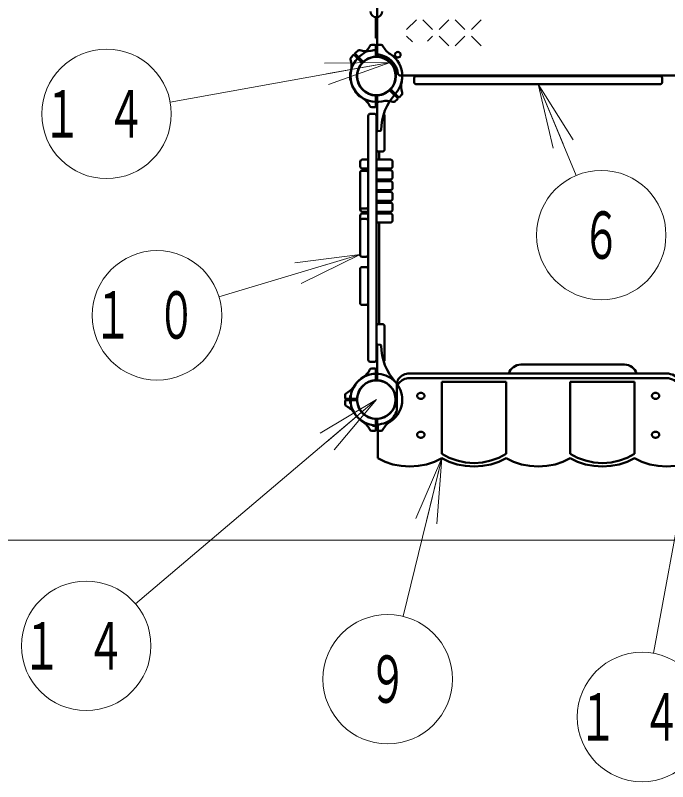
# Model space of a CAD drawing. Units: millimetres on the paper. Extents: x -385 to 0, y -599 to 267.
# Drawn here: x -304 to -273.76, y 110.82 to 146.35 of the extents above; entities that cross this region are included whole.
import ezdxf
from ezdxf.enums import TextEntityAlignment as Align

# ---------------------------------------------------------------- set-up
doc = ezdxf.new("R2010")
doc.units = ezdxf.units.MM
doc.layers.add('LY_1', color=140, linetype='Continuous', lineweight=50)
doc.styles.add('ＭＳ ゴシック', font='')
doc.styles.get('ＭＳ ゴシック').set_extended_font_data('MS Gothic')

msp = doc.modelspace()

# ---------------------------------------------------------------- linework, layer by layer
at = {"layer": 'LY_1'}
for p, q in [((-287.231, 151.031), (-287.231, 144.623)), ((-287.293, 145.291), (-287.293, 146.261)), ((-287.229, 145.291), (-287.229, 146.261)), ((-287.333, 144.98), (-287.49, 144.974)), ((-287.293, 145.291), (-287.229, 145.291)), ((-287.19, 144.98), (-287.045, 144.975)), ((-288.235, 144.606), (-288.129, 144.705)), ((-287.291, 144.468), (-287.291, 144.94)), ((-287.231, 144.468), (-287.231, 144.94)), ((-288.336, 144.505), (-288.435, 144.398)), ((-287.945, 144.173), (-288.279, 144.506)), ((-287.903, 144.215), (-288.236, 144.548)), ((-288.445, 143.731), (-288.448, 143.731)), ((-279.761, 143.561), (-286.169, 143.561)), ((-279.761, 143.561), (-273.354, 143.561)), ((-288.445, 143.331), (-288.448, 143.331)), ((-285.511, 143.251), (-285.511, 143.431)), ((-285.411, 143.531), (-274.111, 143.531)), ((-274.011, 143.251), (-274.011, 143.431)), ((-288.239, 142.836), (-288.242, 142.834)), ((-286.62, 142.847), (-286.287, 142.514)), ((-286.577, 142.889), (-286.244, 142.556)), ((-285.411, 143.151), (-274.111, 143.151)), ((-287.957, 142.553), (-287.959, 142.551)), ((-287.291, 142.594), (-287.291, 142.122)), ((-287.231, 142.594), (-287.231, 141.022)), ((-286.187, 142.557), (-286.079, 142.672)), ((-286.288, 142.456), (-286.403, 142.349)), ((-287.541, 141.781), (-287.361, 141.781)), ((-287.333, 142.082), (-287.478, 142.088)), ((-287.641, 141.681), (-287.641, 130.381)), ((-287.261, 141.681), (-287.261, 130.381)), ((-286.881, 141.681), (-286.881, 140.131)), ((-287.189, 140.982), (-287.085, 140.988)), ((-287.161, 140.031), (-286.981, 140.031)), ((-287.131, 140.031), (-287.131, 139.661)), ((-287.911, 139.661), (-287.641, 139.661)), ((-287.261, 139.661), (-286.611, 139.661)), ((-288.011, 139.341), (-288.011, 139.561)), ((-286.511, 139.341), (-286.511, 139.561)), ((-288.021, 139.039), (-288.021, 137.489)), ((-287.741, 139.139), (-287.921, 139.139)), ((-287.911, 139.241), (-287.641, 139.241)), ((-287.911, 139.161), (-287.641, 139.161)), ((-287.261, 139.241), (-286.611, 139.241)), ((-287.261, 139.161), (-286.611, 139.161)), ((-287.131, 139.241), (-287.131, 139.161)), ((-286.511, 138.841), (-286.511, 139.061)), ((-287.261, 138.741), (-286.611, 138.741)), ((-287.261, 138.661), (-286.611, 138.661)), ((-287.131, 138.741), (-287.131, 138.661)), ((-287.261, 138.241), (-286.611, 138.241)), ((-287.131, 138.241), (-287.131, 138.161)), ((-286.511, 138.341), (-286.511, 138.561)), ((-287.261, 138.161), (-286.611, 138.161)), ((-286.511, 137.841), (-286.511, 138.061)), ((-287.261, 137.741), (-286.611, 137.741)), ((-287.261, 137.661), (-286.611, 137.661)), ((-287.131, 137.741), (-287.131, 137.661)), ((-286.511, 137.341), (-286.511, 137.561)), ((-288.011, 137.341), (-288.011, 137.446)), ((-287.741, 137.389), (-287.921, 137.389)), ((-287.911, 137.241), (-287.641, 137.241)), ((-287.911, 137.161), (-287.641, 137.161)), ((-287.261, 137.241), (-286.611, 137.241)), ((-287.261, 137.161), (-286.611, 137.161)), ((-287.131, 137.241), (-287.131, 137.161)), ((-288.021, 136.806), (-288.021, 135.256)), ((-288.011, 136.85), (-288.011, 137.061)), ((-287.741, 136.906), (-287.921, 136.906)), ((-286.511, 136.841), (-286.511, 137.061)), ((-287.261, 136.741), (-286.611, 136.741)), ((-287.131, 136.741), (-287.131, 132.031)), ((-287.741, 135.156), (-287.921, 135.156)), ((-287.741, 134.673), (-287.921, 134.673)), ((-288.021, 134.573), (-288.021, 133.023)), ((-287.741, 132.923), (-287.921, 132.923)), ((-287.161, 132.031), (-286.981, 132.031)), ((-286.881, 130.381), (-286.881, 131.931)), ((-287.231, 129.468), (-287.231, 131.04)), ((-287.189, 131.08), (-287.085, 131.074)), ((-287.541, 130.281), (-287.361, 130.281)), ((-280.561, 130.151), (-275.761, 130.151)), ((-287.333, 129.98), (-287.478, 129.975)), ((-287.291, 129.468), (-287.291, 129.94)), ((-285.71, 129.741), (-273.812, 129.741)), ((-285.71, 129.523), (-273.812, 129.523)), ((-284.225, 126.015), (-284.225, 129.359)), ((-281.249, 129.359), (-284.225, 129.359)), ((-281.249, 126.015), (-281.249, 129.359)), ((-278.273, 129.359), (-275.297, 129.359)), ((-278.273, 126.015), (-278.273, 129.359)), ((-275.297, 126.015), (-275.297, 129.359)), ((-286.31, 128.154), (-286.31, 129.25)), ((-288.71, 128.602), (-288.705, 128.748)), ((-288.445, 128.731), (-288.448, 128.731)), ((-288.71, 128.46), (-288.704, 128.302)), ((-288.199, 128.561), (-288.67, 128.561)), ((-288.199, 128.501), (-288.67, 128.501)), ((-288.445, 128.331), (-288.448, 128.331)), ((-286.324, 128.561), (-286.31, 128.561)), ((-286.324, 128.501), (-286.31, 128.501)), ((-287.291, 127.594), (-287.291, 127.122)), ((-287.231, 127.594), (-287.231, 127.122)), ((-287.461, 127.348), (-287.461, 127.345)), ((-287.201, 125.811), (-287.201, 127.376)), ((-287.333, 127.082), (-287.49, 127.088)), ((-287.19, 127.082), (-287.045, 127.088))]:
    msp.add_line(p, q, dxfattribs=at)
at = {"layer": 'LY_1', "color": 7, "lineweight": 13}
for p, q in [((-285.409, 146.133), (-285.859, 145.683)), ((-284.659, 145.683), (-285.109, 146.133)), ((-283.909, 146.133), (-284.359, 145.683)), ((-283.159, 145.683), (-283.609, 146.133)), ((-282.409, 146.133), (-282.859, 145.683)), ((-285.592, 145.116), (-285.859, 145.383)), ((-284.659, 145.383), (-284.899, 145.144)), ((-283.909, 144.933), (-284.359, 145.383)), ((-283.159, 145.383), (-283.609, 144.933)), ((-282.409, 144.933), (-282.859, 145.383)), ((-286.625, 144.167), (-296.818, 142.314)), ((-289.666, 144.123), (-286.625, 144.167)), ((-286.625, 144.167), (-289.577, 143.631)), ((-286.625, 144.167), (-289.487, 143.139)), ((-279.066, 140.19), (-279.761, 143.151)), ((-279.761, 143.151), (-278.143, 140.576)), ((-279.761, 143.151), (-278.605, 140.383)), ((-279.761, 143.151), (-277.996, 138.927)), ((-288.021, 135.256), (-294.558, 133.297)), ((-291.039, 134.874), (-288.021, 135.256)), ((-288.021, 135.256), (-290.895, 134.395)), ((-288.021, 135.256), (-290.752, 133.916)), ((-287.261, 128.531), (-298.425, 119.056)), ((-289.872, 126.971), (-287.261, 128.531)), ((-287.261, 128.531), (-289.549, 126.59)), ((-287.261, 128.531), (-289.225, 126.209)), ((-272.261, 128.531), (-274.411, 116.767)), ((-284.225, 125.811), (-286.022, 118.484)), ((-285.426, 123.016), (-284.225, 125.811)), ((-284.225, 125.811), (-284.94, 122.897)), ((-284.225, 125.811), (-284.454, 122.778)), ((-212.922, 122.008), (-355.311, 122.008))]:
    msp.add_line(p, q, dxfattribs=at)
at = {"layer": 'LY_1'}
for points in [[(-286.31, 129.25), (-286.306, 129.307), (-286.294, 129.364), (-286.273, 129.42), (-286.245, 129.473), (-286.209, 129.523), (-286.167, 129.569), (-286.118, 129.61), (-286.063, 129.647), (-286.004, 129.678), (-285.94, 129.704), (-285.873, 129.723), (-285.804, 129.735), (-285.757, 129.74), (-285.71, 129.741)], [(-273.212, 129.25), (-273.22, 129.326), (-273.242, 129.401), (-273.278, 129.473), (-273.327, 129.538), (-273.388, 129.597), (-273.46, 129.647), (-273.54, 129.687), (-273.627, 129.717), (-273.719, 129.735), (-273.812, 129.741)], [(-286.31, 129.032), (-286.306, 129.089), (-286.294, 129.146), (-286.273, 129.202), (-286.245, 129.255), (-286.209, 129.305), (-286.167, 129.351), (-286.118, 129.392), (-286.063, 129.429), (-286.004, 129.46), (-285.94, 129.486), (-285.873, 129.505), (-285.804, 129.517), (-285.757, 129.522), (-285.71, 129.523)], [(-273.212, 129.032), (-273.22, 129.108), (-273.242, 129.183), (-273.278, 129.255), (-273.327, 129.32), (-273.388, 129.379), (-273.46, 129.429), (-273.54, 129.469), (-273.627, 129.499), (-273.719, 129.517), (-273.812, 129.523)], [(-286.31, 128.154), (-286.317, 128.061), (-286.337, 127.969), (-286.371, 127.88), (-286.417, 127.795), (-286.475, 127.716), (-286.544, 127.642), (-286.624, 127.576), (-286.712, 127.518), (-286.809, 127.468), (-286.911, 127.429), (-287.019, 127.4), (-287.13, 127.382), (-287.166, 127.378), (-287.201, 127.376)], [(-284.225, 125.811), (-284.566, 125.646), (-284.933, 125.525), (-285.319, 125.452), (-285.713, 125.427), (-286.108, 125.452), (-286.493, 125.525), (-286.861, 125.646), (-287.201, 125.811)], [(-284.225, 126.015), (-283.891, 125.833), (-283.525, 125.7), (-283.137, 125.619), (-282.737, 125.591), (-282.338, 125.619), (-281.95, 125.7), (-281.584, 125.833), (-281.249, 126.015)], [(-284.225, 125.811), (-283.885, 125.646), (-283.517, 125.525), (-283.132, 125.452), (-282.737, 125.427), (-282.343, 125.452), (-281.957, 125.525), (-281.59, 125.646), (-281.249, 125.811)], [(-281.249, 125.811), (-280.909, 125.646), (-280.541, 125.525), (-280.156, 125.452), (-279.761, 125.427), (-279.367, 125.452), (-278.981, 125.525), (-278.614, 125.646), (-278.273, 125.811)], [(-278.273, 126.015), (-277.939, 125.833), (-277.573, 125.7), (-277.185, 125.619), (-276.785, 125.591), (-276.386, 125.619), (-275.998, 125.7), (-275.632, 125.833), (-275.297, 126.015)], [(-278.273, 125.811), (-277.933, 125.646), (-277.565, 125.525), (-277.18, 125.452), (-276.785, 125.427), (-276.391, 125.452), (-276.005, 125.525), (-275.638, 125.646), (-275.297, 125.811)], [(-275.297, 125.811), (-274.957, 125.646), (-274.589, 125.525), (-274.204, 125.452), (-273.809, 125.427), (-273.415, 125.452), (-273.029, 125.525), (-272.662, 125.646), (-272.321, 125.811)]]:
    msp.add_lwpolyline(points, dxfattribs=at)
for points in [[(-285.031, 128.704), (-285.032, 128.716), (-285.034, 128.728), (-285.037, 128.74), (-285.042, 128.751), (-285.047, 128.763), (-285.054, 128.773), (-285.062, 128.784), (-285.071, 128.793), (-285.081, 128.802), (-285.092, 128.811), (-285.104, 128.818), (-285.116, 128.824), (-285.13, 128.83), (-285.143, 128.835), (-285.157, 128.838), (-285.172, 128.841), (-285.187, 128.843), (-285.201, 128.843), (-285.216, 128.843), (-285.231, 128.841), (-285.245, 128.838), (-285.26, 128.835), (-285.273, 128.83), (-285.286, 128.824), (-285.299, 128.818), (-285.311, 128.811), (-285.322, 128.802), (-285.332, 128.793), (-285.341, 128.784), (-285.349, 128.773), (-285.355, 128.763), (-285.361, 128.751), (-285.366, 128.74), (-285.369, 128.728), (-285.371, 128.716), (-285.371, 128.704), (-285.371, 128.692), (-285.369, 128.68), (-285.366, 128.668), (-285.361, 128.656), (-285.355, 128.645), (-285.349, 128.634), (-285.341, 128.624), (-285.332, 128.614), (-285.322, 128.605), (-285.311, 128.597), (-285.299, 128.59), (-285.286, 128.583), (-285.273, 128.578), (-285.26, 128.573), (-285.245, 128.569), (-285.231, 128.567), (-285.216, 128.565), (-285.201, 128.565), (-285.187, 128.565), (-285.172, 128.567), (-285.157, 128.569), (-285.143, 128.573), (-285.13, 128.578), (-285.116, 128.583), (-285.104, 128.59), (-285.092, 128.597), (-285.081, 128.605), (-285.071, 128.614), (-285.062, 128.624), (-285.054, 128.634), (-285.047, 128.645), (-285.042, 128.656), (-285.037, 128.668), (-285.034, 128.68), (-285.032, 128.692)], [(-274.151, 128.704), (-274.152, 128.716), (-274.154, 128.728), (-274.157, 128.74), (-274.162, 128.751), (-274.167, 128.763), (-274.174, 128.773), (-274.182, 128.784), (-274.191, 128.793), (-274.201, 128.802), (-274.212, 128.811), (-274.224, 128.818), (-274.236, 128.824), (-274.25, 128.83), (-274.263, 128.835), (-274.277, 128.838), (-274.292, 128.841), (-274.307, 128.843), (-274.321, 128.843), (-274.336, 128.843), (-274.351, 128.841), (-274.365, 128.838), (-274.38, 128.835), (-274.393, 128.83), (-274.406, 128.824), (-274.419, 128.818), (-274.431, 128.811), (-274.442, 128.802), (-274.452, 128.793), (-274.461, 128.784), (-274.469, 128.773), (-274.475, 128.763), (-274.481, 128.751), (-274.486, 128.74), (-274.489, 128.728), (-274.491, 128.716), (-274.491, 128.704), (-274.491, 128.692), (-274.489, 128.68), (-274.486, 128.668), (-274.481, 128.656), (-274.475, 128.645), (-274.469, 128.634), (-274.461, 128.624), (-274.452, 128.614), (-274.442, 128.605), (-274.431, 128.597), (-274.419, 128.59), (-274.406, 128.583), (-274.393, 128.578), (-274.38, 128.573), (-274.365, 128.569), (-274.351, 128.567), (-274.336, 128.565), (-274.321, 128.565), (-274.307, 128.565), (-274.292, 128.567), (-274.277, 128.569), (-274.263, 128.573), (-274.25, 128.578), (-274.236, 128.583), (-274.224, 128.59), (-274.212, 128.597), (-274.201, 128.605), (-274.191, 128.614), (-274.182, 128.624), (-274.174, 128.634), (-274.167, 128.645), (-274.162, 128.656), (-274.157, 128.668), (-274.154, 128.68), (-274.152, 128.692)], [(-285.031, 126.902), (-285.032, 126.914), (-285.034, 126.926), (-285.037, 126.938), (-285.042, 126.949), (-285.047, 126.961), (-285.054, 126.971), (-285.062, 126.982), (-285.071, 126.991), (-285.081, 127), (-285.092, 127.008), (-285.104, 127.016), (-285.116, 127.022), (-285.13, 127.028), (-285.143, 127.033), (-285.157, 127.036), (-285.172, 127.039), (-285.187, 127.04), (-285.201, 127.041), (-285.216, 127.04), (-285.231, 127.039), (-285.245, 127.036), (-285.26, 127.033), (-285.273, 127.028), (-285.286, 127.022), (-285.299, 127.016), (-285.311, 127.008), (-285.322, 127), (-285.332, 126.991), (-285.341, 126.982), (-285.349, 126.971), (-285.355, 126.961), (-285.361, 126.949), (-285.366, 126.938), (-285.369, 126.926), (-285.371, 126.914), (-285.371, 126.902), (-285.371, 126.89), (-285.369, 126.878), (-285.366, 126.866), (-285.361, 126.854), (-285.355, 126.843), (-285.349, 126.832), (-285.341, 126.822), (-285.332, 126.812), (-285.322, 126.803), (-285.311, 126.795), (-285.299, 126.788), (-285.286, 126.781), (-285.273, 126.776), (-285.26, 126.771), (-285.245, 126.767), (-285.231, 126.765), (-285.216, 126.763), (-285.201, 126.762), (-285.187, 126.763), (-285.172, 126.765), (-285.157, 126.767), (-285.143, 126.771), (-285.13, 126.776), (-285.116, 126.781), (-285.104, 126.788), (-285.092, 126.795), (-285.081, 126.803), (-285.071, 126.812), (-285.062, 126.822), (-285.054, 126.832), (-285.047, 126.843), (-285.042, 126.854), (-285.037, 126.866), (-285.034, 126.878), (-285.032, 126.89)], [(-274.151, 126.902), (-274.152, 126.914), (-274.154, 126.926), (-274.157, 126.938), (-274.162, 126.949), (-274.167, 126.961), (-274.174, 126.971), (-274.182, 126.982), (-274.191, 126.991), (-274.201, 127), (-274.212, 127.008), (-274.224, 127.016), (-274.236, 127.022), (-274.25, 127.028), (-274.263, 127.033), (-274.277, 127.036), (-274.292, 127.039), (-274.307, 127.04), (-274.321, 127.041), (-274.336, 127.04), (-274.351, 127.039), (-274.365, 127.036), (-274.38, 127.033), (-274.393, 127.028), (-274.406, 127.022), (-274.419, 127.016), (-274.431, 127.008), (-274.442, 127), (-274.452, 126.991), (-274.461, 126.982), (-274.469, 126.971), (-274.475, 126.961), (-274.481, 126.949), (-274.486, 126.938), (-274.489, 126.926), (-274.491, 126.914), (-274.491, 126.902), (-274.491, 126.89), (-274.489, 126.878), (-274.486, 126.866), (-274.481, 126.854), (-274.475, 126.843), (-274.469, 126.832), (-274.461, 126.822), (-274.452, 126.812), (-274.442, 126.803), (-274.431, 126.795), (-274.419, 126.788), (-274.406, 126.781), (-274.393, 126.776), (-274.38, 126.771), (-274.365, 126.767), (-274.351, 126.765), (-274.336, 126.763), (-274.321, 126.762), (-274.307, 126.763), (-274.292, 126.765), (-274.277, 126.767), (-274.263, 126.771), (-274.25, 126.776), (-274.236, 126.781), (-274.224, 126.788), (-274.212, 126.795), (-274.201, 126.803), (-274.191, 126.812), (-274.182, 126.822), (-274.174, 126.832), (-274.167, 126.843), (-274.162, 126.854), (-274.157, 126.866), (-274.154, 126.878), (-274.152, 126.89)]]:
    msp.add_lwpolyline(points, close=True, dxfattribs=at)
at = {"layer": 'LY_1', "color": 7, "lineweight": 13}
for centre in [(-299.769, 141.777), (-276.839, 136.159), (-297.432, 132.436), (-300.712, 117.115), (-286.737, 115.57), (-274.95, 113.816)]:
    msp.add_circle(centre, 3, dxfattribs=at)
at = {"layer": 'LY_1'}
for centre, radius in [((-286.271, 144.521), 0.13), ((-287.261, 143.531), 0.891), ((-287.261, 128.531), 0.891)]:
    msp.add_circle(centre, radius, dxfattribs=at)
for centre, radius, start, end in [((-287.261, 146.531), 0.272, 180, 0), ((-287.475, 144.875), 0.1, 92, 152.5412), ((-287.331, 144.94), 0.04, 0, 92), ((-287.191, 144.94), 0.04, 88, 180), ((-287.048, 144.875), 0.1, 27.4588, 88), ((-287.048, 144.875), 0.1, 27.4588, 88), ((-288.061, 144.632), 0.1, 72.4588, 133), ((-287.729, 145.681), 1, 252.4588, 282.2728), ((-288.451, 145.382), 1, 302.7272, 332.5412), ((-287.261, 143.531), 1.2, 88.5675, 102.2728), ((-287.131, 144.623), 0.1, 180, 263.2128), ((-286.072, 145.382), 1, 207.4588, 237.2728), ((-288.362, 144.33), 0.1, 137, 197.5412), ((-287.261, 143.531), 1.2, 122.7272, 180), ((-289.411, 143.999), 1, 347.7272, 17.5412), ((-288.307, 144.478), 0.04, 45, 137), ((-288.208, 144.577), 0.04, 133, 225), ((-287.261, 143.531), 0.9, 94.2707, 180), ((-287.261, 143.531), 0.9, 45, 130.7293), ((-287.331, 144.468), 0.04, 274.2707, 0), ((-287.191, 144.468), 0.04, 180, 265.7293), ((-287.261, 143.531), 0.9, 0, 85.7293), ((-287.261, 143.531), 1, 6.7872, 83.2128), ((-287.261, 143.531), 1.2, 0, 57.2728), ((-287.261, 143.531), 0.9, 139.2707, 225), ((-287.974, 144.144), 0.04, 319.2707, 45), ((-287.875, 144.243), 0.04, 225, 310.7293), ((-287.261, 143.531), 0.9, 319.2707, 45), ((-287.261, 143.531), 1.22, 171.3731, 180), ((-288.448, 143.711), 0.02, 90, 171.3731), ((-287.261, 143.531), 1.2, 167.7272, 225), ((-286.169, 143.661), 0.1, 186.7872, 270), ((-287.261, 143.531), 1.2, 347.7272, 1.4325), ((-287.261, 143.531), 1.22, 180, 188.6269), ((-288.448, 143.351), 0.02, 188.6269, 270), ((-287.261, 143.531), 1.2, 180, 237.2728), ((-287.261, 143.531), 0.9, 180, 265.7293), ((-287.261, 143.531), 0.9, 274.2707, 0), ((-287.261, 143.531), 1.2, 317.7828, 0), ((-285.112, 143.063), 1, 167.7272, 197.5412), ((-285.411, 143.431), 0.1, 90, 180), ((-285.411, 143.251), 0.1, 180, 270), ((-274.111, 143.431), 0.1, 0, 90), ((-274.111, 143.251), 0.1, 270, 0), ((-287.261, 143.531), 0.9, 225, 310.7293), ((-286.648, 142.819), 0.04, 45, 130.7293), ((-286.549, 142.918), 0.04, 139.2707, 225), ((-288.228, 142.819), 0.02, 135, 216.3731), ((-287.261, 143.531), 1.22, 216.3731, 225), ((-287.261, 143.531), 1.22, 225, 233.6269), ((-287.261, 143.531), 1.2, 225, 282.2728), ((-287.973, 142.565), 0.02, 233.6269, 315), ((-288.451, 141.68), 1, 27.4588, 57.2728), ((-287.331, 142.594), 0.04, 0, 85.7293), ((-287.191, 142.594), 0.04, 94.2707, 180), ((-284.447, 140.978), 2.6, 137.7828, 178.9159), ((-286.315, 142.486), 0.04, 313, 45), ((-286.216, 142.585), 0.04, 225, 317), ((-286.161, 142.732), 0.1, 317, 17.5412), ((-287.475, 142.188), 0.1, 207.4588, 268), ((-286.794, 141.381), 1, 72.4588, 102.2728), ((-286.462, 142.43), 0.1, 252.4588, 313), ((-287.541, 141.681), 0.1, 90, 180), ((-287.361, 141.681), 0.1, 0, 90), ((-287.331, 142.122), 0.04, 268, 0), ((-287.161, 141.681), 0.1, 134.427, 180), ((-286.981, 141.681), 0.1, 0, 55.9348), ((-287.191, 141.022), 0.04, 180, 273), ((-287.087, 141.028), 0.04, 273, 358.9158), ((-287.161, 140.131), 0.1, 180, 270), ((-286.981, 140.131), 0.1, 270, 0), ((-287.911, 139.561), 0.1, 90, 180), ((-286.611, 139.561), 0.1, 0, 90), ((-287.911, 139.341), 0.1, 180, 270), ((-286.611, 139.341), 0.1, 270, 0), ((-287.921, 139.039), 0.1, 90, 180), ((-287.911, 139.061), 0.1, 90, 162.1373), ((-287.741, 139.039), 0.1, 0, 90), ((-286.611, 139.061), 0.1, 0, 90), ((-286.611, 138.841), 0.1, 270, 0), ((-286.611, 138.561), 0.1, 0, 90), ((-286.611, 138.341), 0.1, 270, 0), ((-286.611, 138.061), 0.1, 0, 90), ((-286.611, 137.841), 0.1, 270, 0), ((-286.611, 137.561), 0.1, 0, 90), ((-287.921, 137.489), 0.1, 180, 270), ((-287.911, 137.341), 0.1, 180, 270), ((-287.911, 137.061), 0.1, 90, 180), ((-287.741, 137.489), 0.1, 270, 0), ((-286.611, 137.341), 0.1, 270, 0), ((-286.611, 137.061), 0.1, 0, 90), ((-287.921, 136.806), 0.1, 90, 180), ((-287.741, 136.806), 0.1, 0, 90), ((-286.611, 136.841), 0.1, 270, 0), ((-287.921, 135.256), 0.1, 180, 270), ((-287.741, 135.256), 0.1, 270, 0), ((-287.921, 134.573), 0.1, 90, 180), ((-287.741, 134.573), 0.1, 0, 90), ((-287.921, 133.023), 0.1, 180, 270), ((-287.741, 133.023), 0.1, 270, 0), ((-287.161, 131.931), 0.1, 90, 180), ((-286.981, 131.931), 0.1, 0, 90), ((-287.191, 131.04), 0.04, 87, 180), ((-287.087, 131.034), 0.04, 1.0841, 87), ((-284.447, 131.084), 2.6, 181.0841, 222.2172), ((-287.541, 130.381), 0.1, 180, 270), ((-287.361, 130.381), 0.1, 270, 0), ((-287.161, 130.381), 0.1, 180, 225.573), ((-286.981, 130.381), 0.1, 304.0652, 0), ((-280.561, 129.551), 0.6, 90, 161.541), ((-275.761, 129.551), 0.6, 18.459, 90), ((-287.261, 128.531), 1.2, 90, 147.2728), ((-288.451, 130.382), 1, 302.7272, 332.5412), ((-287.475, 129.875), 0.1, 92, 152.5412), ((-287.331, 129.94), 0.04, 0, 92), ((-287.261, 128.531), 1.2, 47.7828, 90), ((-287.261, 128.531), 1.2, 122.7272, 180), ((-287.261, 128.531), 0.9, 94.2707, 180), ((-287.261, 128.531), 0.9, 4.2707, 175.7293), ((-287.331, 129.468), 0.04, 274.2707, 0), ((-287.191, 129.468), 0.04, 180, 265.7293), ((-287.261, 128.531), 0.9, 0, 85.7293), ((-284.708, 131.345), 2.6, 227.7828, 232.0277), ((-287.261, 128.531), 1.2, 0, 42.2172), ((-289.112, 129.72), 1, 297.4588, 327.2728), ((-288.605, 128.744), 0.1, 117.4588, 178), ((-288.605, 128.744), 0.1, 117.4588, 178), ((-287.261, 128.531), 1.22, 171.3731, 180), ((-288.448, 128.711), 0.02, 90, 171.3731), ((-288.67, 128.601), 0.04, 178, 270), ((-288.67, 128.461), 0.04, 90, 182), ((-288.605, 128.318), 0.1, 182, 242.5412), ((-287.261, 128.531), 1.22, 180, 188.6269), ((-288.448, 128.351), 0.02, 188.6269, 270), ((-287.261, 128.531), 1.2, 180, 237.2728), ((-288.199, 128.601), 0.04, 270, 355.7293), ((-288.199, 128.461), 0.04, 4.2707, 90), ((-287.261, 128.531), 0.9, 180, 265.7293), ((-287.261, 128.531), 0.9, 184.2707, 355.7293), ((-287.261, 128.531), 0.9, 274.2707, 0), ((-287.261, 128.531), 1.2, 302.7272, 0), ((-286.324, 128.601), 0.04, 184.2707, 270), ((-286.324, 128.461), 0.04, 90, 175.7293), ((-289.112, 127.342), 1, 32.7272, 62.5412), ((-287.261, 128.531), 1.2, 212.7272, 270), ((-287.331, 127.594), 0.04, 0, 85.7293), ((-287.191, 127.594), 0.04, 94.2707, 180), ((-288.451, 126.68), 1, 27.4588, 57.2728), ((-287.441, 127.345), 0.02, 180, 261.3731), ((-287.261, 128.531), 1.22, 261.3731, 270), ((-287.261, 128.531), 1.2, 270, 272.866), ((-287.261, 128.531), 1.22, 270, 272.819), ((-286.072, 126.68), 1, 122.7272, 152.5412), ((-287.475, 127.188), 0.1, 207.4588, 268), ((-287.331, 127.122), 0.04, 268, 0), ((-287.191, 127.122), 0.04, 180, 272), ((-287.048, 127.188), 0.1, 272, 332.5412), ((-287.048, 127.188), 0.1, 272, 332.5412)]:
    msp.add_arc(centre, radius, start, end, dxfattribs=at)

# ---------------------------------------------------------------- texts
at = {"layer": 'LY_1', "color": 7, "style": 'ＭＳ ゴシック', "width": 0.6}
for s, p in [('６', (-276.839, 136.159)), ('９', (-286.737, 115.57))]:
    msp.add_text(s, height=2.199, dxfattribs=at).set_placement(p, align=Align.MIDDLE_CENTER)
at = {"layer": 'LY_1', "color": 7, "char_height": 2.199, "attachment_point": 5, "style": 'ＭＳ ゴシック'}
for s, insert in [('\\T1.64;\\W0.6;１４', (-299.769, 141.777)), ('\\T1.64;\\W0.6;１０', (-297.432, 132.436)), ('\\T1.64;\\W0.6;１４', (-300.712, 117.115)), ('\\T1.64;\\W0.6;１４', (-274.95, 113.816))]:
    msp.add_mtext(s, dxfattribs=dict(at, insert=insert))

doc.saveas('drawing.dxf')
